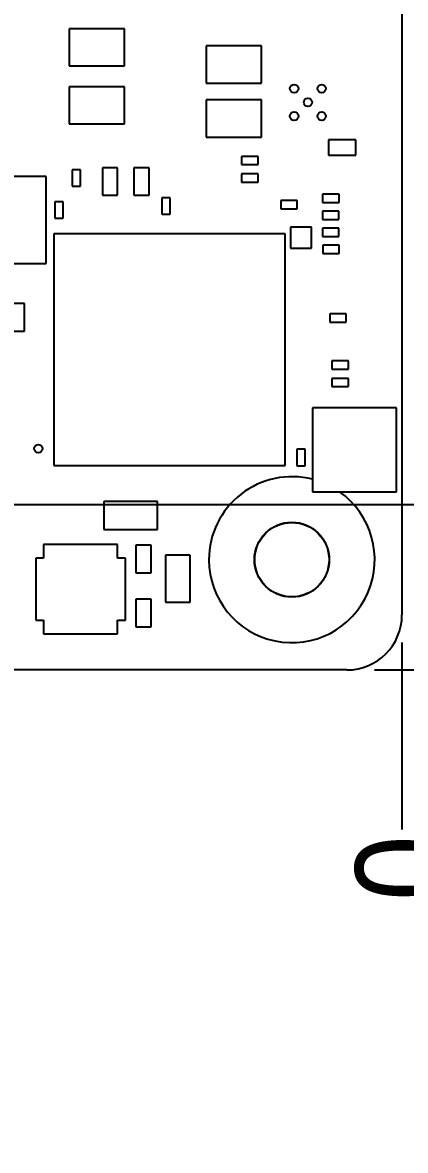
# Model space of a CAD drawing. Header units: millimetres. Extents: x 0 to 420, y 0 to 297.
# Drawn here: x 356.33 to 370.24, y 180.78 to 221.69 of the extents above; entities that cross this region are included whole.
import ezdxf

# ---------------------------------------------------------------- set-up
doc = ezdxf.new("R2010")
doc.units = ezdxf.units.MM
doc.layers.add('0-ADVANTECH-FORM', color=5, linetype='Continuous')
doc.styles.add('SLDTEXTSTYLE0', font='GOTHIC.TTF', dxfattribs={"width": 0.913})
doc.dimstyles.new('SLDDIMSTYLE0', dxfattribs={"dimtxt": 3.5, "dimasz": 3.302, "dimexe": 0, "dimexo": 0.0625, "dimgap": 0.875, "dimtad": 0, "dimtih": 1, "dimtoh": 1, "dimdec": 0, "dimrnd": 1e-09, "dimdsep": 46, "dimtxsty": 'SLDTEXTSTYLE0', "dimblk1": 'NONE', "dimblk2": 'NONE', "dimsah": 1, "dimcen": 0.09, "dimadec": 0, "dimazin": 2, "dimtfac": 1, "dimtdec": 0, "dimtofl": 0, "dimtmove": 0, "dimatfit": 3, "dimldrblk": 'NONE', "dimfxl": 1, "dimfrac": 2, "dimtolj": 1, "dimtzin": 12, "dimarcsym": 0})
doc.dimstyles.new('SLDDIMSTYLE1', dxfattribs={"dimtxt": 3.5, "dimasz": 3.302, "dimexe": 0, "dimexo": 0.0625, "dimgap": 0.875, "dimtad": 0, "dimtih": 1, "dimtoh": 1, "dimrnd": 1e-09, "dimzin": 12, "dimdsep": 46, "dimtxsty": 'SLDTEXTSTYLE0', "dimblk1": 'NONE', "dimblk2": 'NONE', "dimsah": 1, "dimcen": 0.09, "dimadec": 0, "dimazin": 3, "dimtfac": 1, "dimtofl": 0, "dimtmove": 0, "dimatfit": 3, "dimldrblk": 'NONE', "dimfxl": 1, "dimfrac": 2, "dimtolj": 1, "dimtzin": 12, "dimarcsym": 0})
doc.dimstyles.new('SLDDIMSTYLE3', dxfattribs={"dimtxt": 3.5, "dimasz": 3.302, "dimexe": 0, "dimexo": 0.0625, "dimgap": 0.875, "dimtad": 0, "dimtih": 1, "dimtoh": 1, "dimrnd": 1e-09, "dimzin": 4, "dimdsep": 46, "dimtxsty": 'SLDTEXTSTYLE0', "dimblk1": 'NONE', "dimblk2": 'NONE', "dimsah": 1, "dimcen": 0.09, "dimadec": 0, "dimazin": 1, "dimtfac": 1, "dimtofl": 0, "dimtmove": 0, "dimatfit": 3, "dimldrblk": 'NONE', "dimfxl": 1, "dimfrac": 2, "dimtolj": 1, "dimtzin": 12, "dimarcsym": 0})

# ---------------------------------------------------------------- blocks, each defined once
blk = doc.blocks.new('_D_11')
at = {"layer": '0-ADVANTECH-FORM'}
blk.add_line((370.109, 199.204), (370.109, 192.416), dxfattribs=at)
at = {"layer": '0-ADVANTECH-FORM', "insert": (368.416, 189.829), "char_height": 3.5, "attachment_point": 1, "rotation": 90, "style": 'SLDTEXTSTYLE0'}
blk.add_mtext('0', dxfattribs=at)
blk = doc.blocks.new('_NONE')
blk = doc.blocks.new('_D_12')
at = {"layer": '0-ADVANTECH-FORM'}
blk.add_line((353.609, 203.204), (353.609, 192.416), dxfattribs=at)
at = {"layer": '0-ADVANTECH-FORM', "insert": (351.916, 180.778), "char_height": 3.5, "attachment_point": 1, "rotation": 90, "style": 'SLDTEXTSTYLE0'}
blk.add_mtext('16.50', dxfattribs=at)
blk = doc.blocks.new('_D_13')
at = {"layer": '0-ADVANTECH-FORM'}
blk.add_line((295.909, 203.204), (295.909, 192.416), dxfattribs=at)
at = {"layer": '0-ADVANTECH-FORM', "insert": (294.216, 180.778), "char_height": 3.5, "attachment_point": 1, "rotation": 90, "style": 'SLDTEXTSTYLE0'}
blk.add_mtext('74.20', dxfattribs=at)
blk = doc.blocks.new('_D_14')
at = {"layer": '0-ADVANTECH-FORM'}
blk.add_line((369.109, 198.204), (376.975, 198.204), dxfattribs=at)
at = {"layer": '0-ADVANTECH-FORM', "insert": (376.975, 199.897), "char_height": 3.5, "attachment_point": 1, "style": 'SLDTEXTSTYLE0'}
blk.add_mtext('0', dxfattribs=at)
blk = doc.blocks.new('_D_15')
at = {"layer": '0-ADVANTECH-FORM'}
blk.add_line((354.609, 204.204), (376.975, 204.204), dxfattribs=at)
at = {"layer": '0-ADVANTECH-FORM', "insert": (376.975, 205.897), "char_height": 3.5, "attachment_point": 1, "style": 'SLDTEXTSTYLE0'}
blk.add_mtext('6', dxfattribs=at)

msp = doc.modelspace()

# ---------------------------------------------------------------- linework, layer by layer
at = {"color": 7, "linetype": 'Continuous', "lineweight": 25}
for p, q in [((370.109, 251.204), (370.109, 200.204)), ((358.027, 221.464), (358.027, 220.115)), ((360.027, 221.464), (358.027, 221.464)), ((360.027, 220.115), (360.027, 221.464)), ((365.001, 220.837), (363.001, 220.837)), ((363.001, 220.837), (363.001, 219.487)), ((365.001, 219.487), (365.001, 220.837)), ((358.027, 220.115), (360.027, 220.115)), ((358.027, 219.356), (358.027, 218.007)), ((360.027, 219.356), (358.027, 219.356)), ((360.027, 218.007), (360.027, 219.356)), ((363.001, 219.487), (365.001, 219.487)), ((363.001, 218.881), (363.001, 217.532)), ((365.001, 218.881), (363.001, 218.881)), ((365.001, 217.532), (365.001, 218.881)), ((358.027, 218.007), (360.027, 218.007)), ((363.001, 217.532), (365.001, 217.532)), ((367.438, 217.432), (367.438, 216.882)), ((368.438, 217.432), (367.438, 217.432)), ((368.438, 216.882), (368.438, 217.432)), ((364.285, 216.833), (364.285, 216.532)), ((364.885, 216.833), (364.285, 216.833)), ((364.885, 216.532), (364.885, 216.833)), ((367.438, 216.882), (368.438, 216.882)), ((359.23, 216.421), (359.23, 215.42)), ((359.78, 216.421), (359.23, 216.421)), ((359.78, 215.42), (359.78, 216.421)), ((360.373, 216.421), (360.373, 215.42)), ((360.923, 216.421), (360.373, 216.421)), ((360.923, 215.42), (360.923, 216.421)), ((364.285, 216.532), (364.885, 216.532)), ((357.189, 216.098), (353.185, 216.098)), ((357.189, 212.949), (357.189, 216.098)), ((358.136, 216.347), (358.136, 215.747)), ((358.436, 216.347), (358.136, 216.347)), ((358.436, 215.747), (358.436, 216.347)), ((364.285, 216.198), (364.285, 215.897)), ((364.885, 216.198), (364.285, 216.198)), ((364.885, 215.897), (364.885, 216.198)), ((358.136, 215.747), (358.436, 215.747)), ((364.285, 215.897), (364.885, 215.897)), ((357.503, 215.189), (357.503, 214.589)), ((357.803, 215.189), (357.503, 215.189)), ((357.803, 214.589), (357.803, 215.189)), ((359.23, 215.42), (359.78, 215.42)), ((360.373, 215.42), (360.923, 215.42)), ((361.387, 215.331), (361.387, 214.731)), ((361.687, 215.331), (361.387, 215.331)), ((361.687, 214.731), (361.687, 215.331)), ((365.707, 215.232), (365.707, 214.932)), ((366.307, 215.232), (365.707, 215.232)), ((366.307, 214.932), (366.307, 215.232)), ((367.224, 215.463), (367.224, 215.163)), ((367.824, 215.463), (367.224, 215.463)), ((367.824, 215.163), (367.824, 215.463)), ((365.707, 214.932), (366.307, 214.932)), ((367.221, 214.846), (367.221, 214.546)), ((367.821, 214.846), (367.221, 214.846)), ((367.224, 215.163), (367.824, 215.163)), ((367.821, 214.546), (367.821, 214.846)), ((357.503, 214.589), (357.803, 214.589)), ((361.387, 214.731), (361.687, 214.731)), ((367.221, 214.546), (367.821, 214.546)), ((365.863, 214.023), (357.465, 214.023)), ((357.465, 214.023), (357.465, 205.626)), ((365.863, 205.626), (365.863, 214.023)), ((366.058, 214.269), (366.058, 213.507)), ((366.82, 214.269), (366.058, 214.269)), ((366.82, 213.507), (366.82, 214.269)), ((367.219, 214.229), (367.219, 213.929)), ((367.819, 214.229), (367.219, 214.229)), ((367.819, 213.929), (367.819, 214.229)), ((367.219, 213.929), (367.819, 213.929)), ((367.231, 213.607), (367.231, 213.307)), ((367.831, 213.607), (367.231, 213.607)), ((367.831, 213.307), (367.831, 213.607)), ((366.058, 213.507), (366.82, 213.507)), ((367.231, 213.307), (367.831, 213.307)), ((353.185, 212.949), (357.189, 212.949)), ((356.402, 211.493), (355.852, 211.493)), ((356.402, 210.493), (356.402, 211.493)), ((367.485, 211.118), (367.485, 210.817)), ((368.085, 211.118), (367.485, 211.118)), ((368.085, 210.817), (368.085, 211.118)), ((367.485, 210.817), (368.085, 210.817)), ((355.852, 210.493), (356.402, 210.493)), ((367.562, 209.416), (367.562, 209.116)), ((368.162, 209.416), (367.562, 209.416)), ((367.562, 209.116), (368.162, 209.116)), ((368.162, 209.116), (368.162, 209.416)), ((367.562, 208.781), (367.562, 208.481)), ((368.162, 208.781), (367.562, 208.781)), ((368.162, 208.481), (368.162, 208.781)), ((367.562, 208.481), (368.162, 208.481)), ((366.858, 207.713), (366.858, 204.665)), ((369.906, 207.713), (366.858, 207.713)), ((369.906, 204.665), (369.906, 207.713)), ((366.289, 206.213), (366.289, 205.613)), ((366.589, 206.213), (366.289, 206.213)), ((366.589, 205.613), (366.589, 206.213)), ((357.465, 205.626), (365.863, 205.626)), ((366.289, 205.613), (366.589, 205.613)), ((366.858, 204.665), (369.906, 204.665)), ((359.276, 204.313), (359.276, 203.297)), ((361.232, 204.313), (359.276, 204.313)), ((361.232, 203.297), (361.232, 204.313)), ((359.276, 203.297), (361.232, 203.297)), ((357.095, 202.759), (357.095, 202.265)), ((359.781, 202.759), (357.095, 202.759)), ((359.781, 202.265), (359.781, 202.759)), ((360.449, 202.73), (360.449, 201.73)), ((360.999, 202.73), (360.449, 202.73)), ((360.999, 201.73), (360.999, 202.73)), ((356.811, 202.265), (356.811, 200.011)), ((357.095, 202.265), (356.811, 202.265)), ((360.065, 202.265), (359.781, 202.265)), ((360.065, 200.011), (360.065, 202.265)), ((361.519, 202.369), (361.519, 200.669)), ((362.419, 202.369), (361.519, 202.369)), ((362.419, 200.669), (362.419, 202.369)), ((360.449, 201.73), (360.999, 201.73)), ((360.449, 200.774), (360.449, 199.774)), ((360.999, 200.774), (360.449, 200.774)), ((360.999, 199.774), (360.999, 200.774)), ((361.519, 200.669), (362.419, 200.669)), ((356.811, 200.011), (357.095, 200.011)), ((357.095, 200.011), (357.095, 199.517)), ((359.781, 199.517), (359.781, 200.011)), ((359.781, 200.011), (360.065, 200.011)), ((360.449, 199.774), (360.999, 199.774)), ((357.095, 199.517), (359.781, 199.517)), ((368.109, 198.204), (288.109, 198.204))]:
    msp.add_line(p, q, dxfattribs=at)
for centre, radius in [((366.193, 219.291), 0.152), ((367.193, 219.291), 0.152), ((366.693, 218.791), 0.152), ((366.193, 218.291), 0.152), ((367.193, 218.291), 0.152), ((356.901, 206.235), 0.152), ((366.109, 202.204), 1.359), ((366.109, 202.204), 1.35)]:
    msp.add_circle(centre, radius, dxfattribs=at)
for centre, radius, start, end in [((366.109, 202.204), 3.01, 75.5929, 180), ((366.109, 202.204), 3.01, 180, 54.8322), ((368.109, 200.204), 2, 270.0005, 359.9995)]:
    msp.add_arc(centre, radius, start, end, dxfattribs=at)

# ---------------------------------------------------------------- dimensions: what is measured, and where the dimension line sits
at = {"layer": '0-ADVANTECH-FORM'}
for feature_location, offset, dtype, origin, dimstyle, picture, middle in [((353.609, 204.204), (23.366, 0), 0, (368.109, 198.204), 'SLDDIMSTYLE1', '_D_15', (378.268, 204.204)), ((295.909, 204.204), (0, -11.789), 1, (370.109, 200.204), 'SLDDIMSTYLE3', '_D_13', (295.909, 186.597)), ((353.609, 204.204), (0, -11.789), 1, (370.109, 200.204), 'SLDDIMSTYLE3', '_D_12', (353.609, 186.597)), ((370.108883943, 200.204436849), (0, -7.788855922), 1, (370.108883943, 200.204436849), 'SLDDIMSTYLE0', '_D_11', (370.108883943, 191.12252533)), ((368.108883943, 198.204436849), (8.866525164, 0), 0, (368.108883943, 198.204436849), 'SLDDIMSTYLE0', '_D_14', (378.268464704, 198.204436849))]:
    dim = msp.add_ordinate_dim(feature_location=feature_location, offset=offset, dtype=dtype, origin=origin, dimstyle=dimstyle, dxfattribs=at)
    dim.commit()
    dim.dimension.update_dxf_attribs({"geometry": picture, "text_midpoint": middle})

doc.saveas('drawing.dxf')
